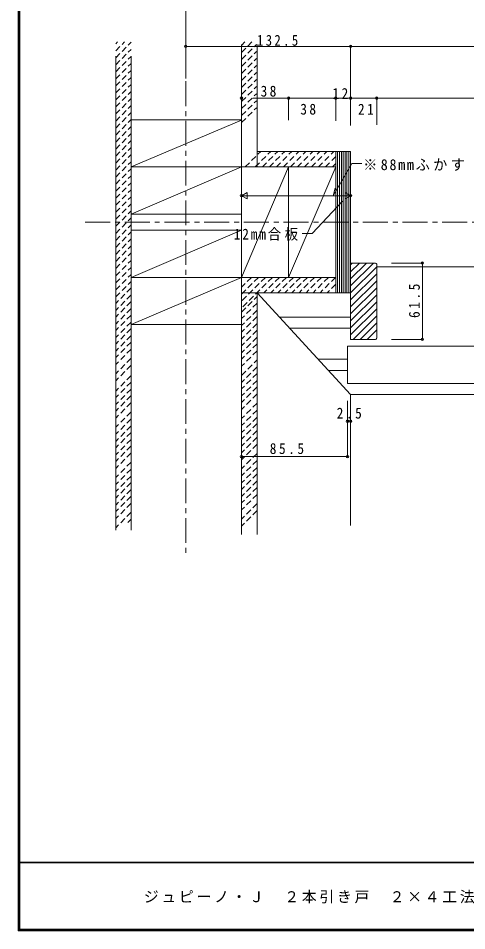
# Model space of a CAD drawing. Units: millimetres at full size, sheet at 1:4; details may follow other scales. Extents: x -800 to 760, y -574 to 557.
# Drawn here: x -800 to -438, y -561 to 175 of the extents above; entities that cross this region are included whole.
import ezdxf

# ---------------------------------------------------------------- set-up
doc = ezdxf.new("R2010")
doc.units = ezdxf.units.MM
doc.header["$LTSCALE"] = 4
doc.header["$PDMODE"] = 32
doc.header["$PDSIZE"] = 2
doc.linetypes.add('CHAIN1', pattern=[8, 5, -1, 1, -1])
doc.linetypes.add('DASHED1', pattern=[1.8, 1.2, -0.6])
for name, color, linetype, lineweight in [('0-1_通り芯', 3, 'CHAIN1', 9), ('0-3_仕上', 7, 'Continuous', 9), ('0-A_文字', 3, 'Continuous', 9), ('0-B_寸法', 3, 'Continuous', 9), ('0-C_ハッチ', 3, 'Continuous', 9), ('F-0_F-0ﾚｲﾔ', 6, 'Continuous', 9), ('F-1_F-1ﾚｲﾔ', 6, 'Continuous', 9)]:
    doc.layers.add(name, color=color, linetype=linetype, lineweight=lineweight)
doc.layers.add('F-A_F-Aﾚｲﾔ', color=7, linetype='Continuous')
doc.styles.add('ＭＳ ゴシック', font='')
doc.styles.get('ＭＳ ゴシック').set_extended_font_data('MS Gothic')

msp = doc.modelspace()

# ---------------------------------------------------------------- linework, layer by layer
at = {"layer": '0-1_通り芯'}
for p, q in [((-664.871, 123.772), (-664.871, -256.835)), ((-745.914, 10.293), (235.757, 10.293))]:
    msp.add_line(p, q, dxfattribs=at)
at = {"layer": '0-3_仕上'}
for p, q in [((-708.871, 92.793), (-619.871, 92.793)), ((-581.871, 54.793), (-581.871, -34.207)), ((-708.871, 16.793), (-619.871, 16.793)), ((-708.871, 3.793), (-619.871, 3.793)), ((-531.871, -128.707), (-607.371, -46.707)), ((-708.871, -72.207), (-619.871, -72.207)), ((-534.371, -89.707), (-534.371, -119.707)), ((-332.098, -89.707), (-534.371, -89.707)), ((-558.112, -100.207), (-534.371, -100.207)), ((-549.825, -109.207), (-534.371, -109.207)), ((-332.098, -119.707), (-534.371, -119.707)), ((-531.871, -128.707), (-531.871, -234.089))]:
    msp.add_line(p, q, dxfattribs=at)
at = {"layer": '0-A_文字'}
for p, q in [((-664.871, 192.44), (-664.871, 126.111)), ((-664.871, 151.914), (-565.371, 151.914)), ((-607.371, 151.914), (-607.371, 110.196)), ((-565.371, 151.914), (-202.324, 151.914)), ((-531.871, 151.914), (-531.871, 88.131)), ((-619.871, 110.196), (-619.871, 59.921)), ((-610.871, 110.196), (-581.871, 110.196)), ((-581.871, 110.196), (-211.324, 110.196)), ((-581.871, 110.196), (-581.871, 92.476)), ((-543.871, 110.196), (-543.871, 91.932)), ((-510.871, 110.196), (-510.871, 88.615)), ((-531.871, -29.727), (-524.85, -22.707)), ((-531.871, -24.071), (-530.507, -22.707)), ((-531.871, -35.384), (-519.194, -22.707)), ((-531.871, -41.041), (-513.537, -22.707)), ((-531.871, -46.698), (-510.871, -25.698)), ((-531.871, -52.355), (-510.871, -31.355)), ((-531.871, -58.012), (-510.871, -37.012)), ((-531.871, -63.669), (-510.871, -42.669)), ((-531.871, -69.325), (-510.871, -48.325)), ((-531.871, -74.982), (-510.871, -53.982)), ((-531.871, -80.639), (-510.871, -59.639)), ((-529.782, -84.207), (-510.871, -65.296)), ((-524.125, -84.207), (-510.871, -70.953)), ((-518.468, -84.207), (-510.871, -76.61))]:
    msp.add_line(p, q, dxfattribs=at)
at = {"layer": '0-A_文字', "linetype": 'DASHED1'}
for p, q in [((-721.371, 148.319), (-714.265, 155.425)), ((-721.371, 153.976), (-719.922, 155.425)), ((-721.371, 142.662), (-708.871, 155.162)), ((-619.871, 152.682), (-617.128, 155.425)), ((-619.871, 147.025), (-611.471, 155.425)), ((-721.371, 137.005), (-708.871, 149.505)), ((-619.871, 141.368), (-607.871, 153.368)), ((-619.871, 135.711), (-607.871, 147.711)), ((-721.371, 131.348), (-708.871, 143.848)), ((-619.871, 130.054), (-607.871, 142.054)), ((-721.371, 125.692), (-708.871, 138.192)), ((-721.371, 120.035), (-708.871, 132.535)), ((-619.871, 124.398), (-607.871, 136.398)), ((-721.371, 114.378), (-708.871, 126.878)), ((-619.871, 118.741), (-607.871, 130.741)), ((-619.871, 113.084), (-607.871, 125.084)), ((-721.371, 108.721), (-708.871, 121.221)), ((-619.871, 107.427), (-607.871, 119.427)), ((-721.371, 103.064), (-708.871, 115.564)), ((-619.871, 101.77), (-607.871, 113.77)), ((-721.371, 97.407), (-708.871, 109.907)), ((-721.371, 91.75), (-708.871, 104.25)), ((-619.871, 96.113), (-607.871, 108.113)), ((-721.371, 86.094), (-708.871, 98.594)), ((-619.871, 90.456), (-607.871, 102.456)), ((-721.371, 80.437), (-708.871, 92.937)), ((-721.371, 74.78), (-708.871, 87.28)), ((-721.371, 69.123), (-708.871, 81.623)), ((-721.371, 63.466), (-708.871, 75.966)), ((-721.371, 57.809), (-708.871, 70.309)), ((-616.907, 54.793), (-604.407, 67.293)), ((-608.75, 54.793), (-596.25, 67.293)), ((-603.093, 54.793), (-590.593, 67.293)), ((-597.436, 54.793), (-584.936, 67.293)), ((-591.779, 54.793), (-579.279, 67.293)), ((-586.122, 54.793), (-573.622, 67.293)), ((-580.466, 54.793), (-567.966, 67.293)), ((-574.809, 54.793), (-562.309, 67.293)), ((-569.152, 54.793), (-556.652, 67.293)), ((-563.495, 54.793), (-550.995, 67.293)), ((-557.838, 54.793), (-545.338, 67.293)), ((-721.371, 52.152), (-708.871, 64.652)), ((-721.371, 46.496), (-708.871, 58.996)), ((-552.181, 54.793), (-543.871, 63.103)), ((-721.371, 40.839), (-708.871, 53.339)), ((-546.524, 54.793), (-543.871, 57.447)), ((-721.371, 35.182), (-708.871, 47.682)), ((-721.371, 29.525), (-708.871, 42.025)), ((-721.371, 23.868), (-708.871, 36.368)), ((-721.371, 18.211), (-708.871, 30.711)), ((-721.371, 12.554), (-708.871, 25.054)), ((-721.371, 6.898), (-708.871, 19.398)), ((-721.371, 1.241), (-708.871, 13.741)), ((-721.371, -4.416), (-708.871, 8.084)), ((-721.371, -10.073), (-708.871, 2.427)), ((-721.371, -15.73), (-708.871, -3.23)), ((-721.371, -21.387), (-708.871, -8.887)), ((-721.371, -27.044), (-708.871, -14.544)), ((-721.371, -33.057), (-708.871, -20.557)), ((-721.371, -38.714), (-708.871, -26.214)), ((-721.371, -44.371), (-708.871, -31.871)), ((-606.27, -34.207), (-619.871, -47.808)), ((-611.927, -34.207), (-619.871, -42.151)), ((-600.613, -34.207), (-619.871, -53.465)), ((-594.956, -34.207), (-619.871, -59.122)), ((-589.299, -34.207), (-601.799, -46.707)), ((-583.642, -34.207), (-596.142, -46.707)), ((-577.985, -34.207), (-590.485, -46.707)), ((-572.329, -34.207), (-584.829, -46.707)), ((-566.672, -34.207), (-579.172, -46.707)), ((-561.015, -34.207), (-573.515, -46.707)), ((-555.358, -34.207), (-567.858, -46.707)), ((-549.701, -34.207), (-562.201, -46.707)), ((-544.044, -34.207), (-556.544, -46.707)), ((-721.371, -50.028), (-708.871, -37.528)), ((-708.871, -42.769), (-721.371, -55.269)), ((-543.871, -39.69), (-550.887, -46.707)), ((-708.871, -48.426), (-721.371, -60.926)), ((-619.871, -62.22), (-607.371, -49.72)), ((-708.871, -53.667), (-721.371, -66.167)), ((-607.371, -54.961), (-619.871, -67.461)), ((-708.871, -59.324), (-721.371, -71.824)), ((-708.871, -64.566), (-721.371, -77.066)), ((-607.371, -60.618), (-619.871, -73.118)), ((-607.371, -65.86), (-619.871, -78.359)), ((-708.871, -70.222), (-721.371, -82.722)), ((-607.371, -71.516), (-619.871, -84.016)), ((-708.871, -75.464), (-721.371, -87.964)), ((-607.371, -76.758), (-619.871, -89.258)), ((-708.871, -81.121), (-721.371, -93.621)), ((-708.871, -86.362), (-721.371, -98.862)), ((-607.371, -82.415), (-619.871, -94.915)), ((-607.371, -87.656), (-619.871, -100.156)), ((-708.871, -92.019), (-721.371, -104.519)), ((-607.371, -93.313), (-619.871, -105.813)), ((-708.871, -99.396), (-721.371, -111.896)), ((-619.871, -113.19), (-607.371, -100.69)), ((-708.871, -105.053), (-721.371, -117.553)), ((-607.371, -106.347), (-619.871, -118.847)), ((-708.871, -113.364), (-721.371, -125.864)), ((-607.371, -111.589), (-619.871, -124.089)), ((-607.371, -117.246), (-619.871, -129.745)), ((-708.871, -118.605), (-721.371, -131.105)), ((-708.871, -124.262), (-721.371, -136.762)), ((-607.371, -122.487), (-619.871, -134.987)), ((-708.871, -129.504), (-721.371, -142.004)), ((-607.371, -128.144), (-619.871, -140.644)), ((-708.871, -135.16), (-721.371, -147.66)), ((-607.371, -135.521), (-619.871, -148.021)), ((-708.871, -142.538), (-721.371, -155.038)), ((-607.371, -141.178), (-619.871, -153.678)), ((-607.371, -146.835), (-619.871, -159.335)), ((-708.871, -148.195), (-721.371, -160.695)), ((-708.871, -153.852), (-721.371, -166.352)), ((-607.371, -152.076), (-619.871, -164.576)), ((-708.871, -159.093), (-721.371, -171.593)), ((-607.371, -157.733), (-619.871, -170.233)), ((-708.871, -164.75), (-721.371, -177.25)), ((-607.371, -162.975), (-619.871, -175.475)), ((-607.371, -168.632), (-619.871, -181.132)), ((-708.871, -169.991), (-721.371, -182.491)), ((-708.871, -175.648), (-721.371, -188.148)), ((-607.371, -176.009), (-619.871, -188.509)), ((-708.871, -183.026), (-721.371, -195.526)), ((-607.371, -181.666), (-619.871, -194.166)), ((-708.871, -188.682), (-721.371, -201.182)), ((-607.371, -187.323), (-619.871, -199.823)), ((-708.871, -194.339), (-721.371, -206.839)), ((-607.371, -192.564), (-619.871, -205.064)), ((-607.371, -198.221), (-619.871, -210.721)), ((-708.871, -199.581), (-721.371, -212.081)), ((-708.871, -205.238), (-721.371, -217.738)), ((-607.371, -203.462), (-619.871, -215.962)), ((-708.871, -210.479), (-721.371, -222.979)), ((-607.371, -209.119), (-619.871, -221.619)), ((-708.871, -216.136), (-721.371, -228.636)), ((-607.371, -216.497), (-619.871, -228.997)), ((-708.871, -223.513), (-721.371, -236.013)), ((-607.371, -222.154), (-619.871, -234.654)), ((-708.871, -229.17), (-711.524, -231.824))]:
    msp.add_line(p, q, dxfattribs=at)
at = {"layer": '0-A_文字', "color": 7}
for p, q in [((-619.871, 153.285), (-619.871, -107.707)), ((-607.371, 153.285), (-607.371, 54.793)), ((-721.371, 144.003), (-721.371, -238.042)), ((-708.871, 144.003), (-708.871, -238.042)), ((-531.871, 67.293), (-607.371, 67.293)), ((-543.871, 67.293), (-543.871, -46.707)), ((-542.371, 67.293), (-542.371, -46.707)), ((-540.871, 67.293), (-540.871, -46.707)), ((-539.371, 67.293), (-539.371, -46.707)), ((-537.871, 67.293), (-537.871, -46.707)), ((-536.371, 67.293), (-536.371, -46.707)), ((-534.871, 67.293), (-534.871, -46.707)), ((-533.371, 67.293), (-533.371, -46.707)), ((-531.871, 67.293), (-531.871, -84.207)), ((-543.871, 54.793), (-708.871, 54.793)), ((-538.407, 27.29), (-562.947, 1.25)), ((-562.947, 1.25), (-570.947, 1.25)), ((-511.871, -22.707), (-531.871, -22.707)), ((-510.871, -82.885), (-510.871, -23.707)), ((-214.324, -25.707), (-510.871, -25.707)), ((-708.871, -34.207), (-619.871, -34.207)), ((-708.871, -107.707), (-708.871, -34.207)), ((-619.871, -241.328), (-619.871, -34.207)), ((-543.871, -34.207), (-619.871, -34.207)), ((-593.871, -46.707), (-619.871, -46.707)), ((-607.371, -241.328), (-607.371, -46.707)), ((-607.371, -52.207), (-607.371, -46.707)), ((-531.871, -46.707), (-604.871, -46.707)), ((-589.417, -66.207), (-531.871, -66.207)), ((-581.13, -75.207), (-531.871, -75.207)), ((-511.871, -84.207), (-531.871, -84.207)), ((-531.871, -128.707), (14.739, -128.707))]:
    msp.add_line(p, q, dxfattribs=at)
at = {"layer": '0-A_文字'}
for points in [[(-615.371, 28.943), (-615.371, 34.139), (-619.871, 31.541)], [(-536.371, 34.139), (-536.371, 28.943), (-531.871, 31.541)]]:
    msp.add_lwpolyline(points, close=True, dxfattribs=at)
at = {"layer": '0-A_文字', "color": 7}
for centre, start, end in [((-511.871, -23.707), 0, 90), ((-511.871, -83.207), 270, 0)]:
    msp.add_arc(centre, 1, start, end, dxfattribs=at)
at = {"layer": '0-A_文字'}
for p in [(-664.871, 151.914), (-531.871, 151.914), (-619.871, 110.196), (-581.871, 110.196), (-543.871, 110.196), (-531.871, 110.196), (-510.871, 110.196), (-619.871, 31.541), (-531.871, 31.541)]:
    msp.add_point(p, dxfattribs=at)
at = {"layer": '0-B_寸法'}
for p, q in [((-587.371, 54.793), (-610.871, 54.793)), ((-545.983, 31.513), (-544.383, 37.513)), ((-619.871, 31.541), (-531.871, 31.541)), ((-473.971, -22.707), (-498.831, -22.707)), ((-473.971, -84.207), (-473.971, -22.707)), ((-619.871, -34.207), (-664.871, -34.207)), ((-587.371, -34.207), (-610.871, -34.207)), ((-473.971, -84.207), (-498.831, -84.207)), ((-534.371, -150.123), (-534.371, -133.599)), ((-531.871, -150.123), (-531.871, -133.599)), ((-619.871, -178.662), (-619.871, -150.649)), ((-534.371, -150.123), (-531.871, -150.123)), ((-534.371, -178.662), (-534.371, -150.649)), ((-619.871, -178.662), (-534.371, -178.662))]:
    msp.add_line(p, q, dxfattribs=at)
for points in [[(-619.871, 100.793), (-619.871, 54.793), (-619.871, 25.793)], [(-545.983, 31.513), (-530.943, 57.553), (-522.943, 57.553)], [(-619.871, -64.207), (-619.871, -34.207), (-619.871, 10.793)]]:
    msp.add_lwpolyline(points, dxfattribs=at)
for p in [(-619.871, 31.541), (-531.871, 31.541), (-473.971, -22.707), (-473.971, -84.207), (-534.371, -150.123), (-531.871, -150.123), (-619.871, -178.662), (-534.371, -178.662)]:
    msp.add_point(p, dxfattribs=at)
at = {"layer": '0-C_ハッチ'}
for p, q in [((-619.871, 92.476), (-708.871, 54.793)), ((-708.871, 16.793), (-619.871, 54.793)), ((-619.871, -34.207), (-581.871, 54.793)), ((-543.871, 54.793), (-581.871, -34.207)), ((-619.871, 3.793), (-708.871, -34.207)), ((-708.871, -72.207), (-619.871, -34.207))]:
    msp.add_line(p, q, dxfattribs=at)
at = {"layer": 'F-0_F-0ﾚｲﾔ'}
for p, q in [((-800, 556.667), (-800, -560.667)), ((-799.333, 556.667), (-799.333, -560.667)), ((-798.667, 556.667), (-798.667, -560.667))]:
    msp.add_line(p, q, dxfattribs=at)
at = {"layer": 'F-1_F-1ﾚｲﾔ'}
for p, q in [((760, -505.333), (-800, -505.333)), ((760, -506), (-800, -506)), ((760, -559.333), (-800, -559.333)), ((760, -560), (-800, -560)), ((760, -560.667), (-800, -560.667))]:
    msp.add_line(p, q, dxfattribs=at)

# ---------------------------------------------------------------- texts
at = {"layer": '0-A_文字', "color": 7, "char_height": 8.798, "attachment_point": 7, "style": 'ＭＳ ゴシック'}
for s, insert in [('\\T1.38;\\W0.85;132.5', (-607.377, 152.263)), ('\\T1.36;\\W0.9;38', (-604.503, 111.309)), ('\\T1.36;\\W0.9;12', (-546.486, 109.58)), ('\\T1.36;\\W0.9;38', (-572.475, 96.794)), ('\\T1.36;\\W0.9;21', (-525.967, 96.87)), ('\\T1.27;\\W0.9;12mm合板', (-626.147, -4.75))]:
    msp.add_mtext(s, dxfattribs=dict(at, insert=insert))
at = {"layer": '0-B_寸法', "color": 7, "char_height": 8.798, "attachment_point": 7, "style": 'ＭＳ ゴシック'}
for s, insert in [('\\T1.24;\\W0.95;※88mmふかす', (-521.743, 51.553)), ('\\T1.38;\\W0.9;2.5', (-543.121, -148.123)), ('\\T1.38;\\W0.9;85.5', (-597.121, -176.662))]:
    msp.add_mtext(s, dxfattribs=dict(at, insert=insert))
at = {"layer": '0-B_寸法', "color": 7, "insert": (-475.971, -66.957), "char_height": 8.798, "attachment_point": 7, "rotation": 90, "style": 'ＭＳ ゴシック'}
msp.add_mtext('\\T1.38;\\W0.9;61.5', dxfattribs=at)
at = {"layer": 'F-A_F-Aﾚｲﾔ', "insert": (-698.667, -538.667), "char_height": 8.798, "attachment_point": 7, "style": 'ＭＳ ゴシック'}
msp.add_mtext('\\T1.18;ジュピーノ・Ｊ\u3000２本引き戸\u3000２×４工法\u3000ＤＷ846', dxfattribs=at)

doc.saveas('drawing.dxf')
